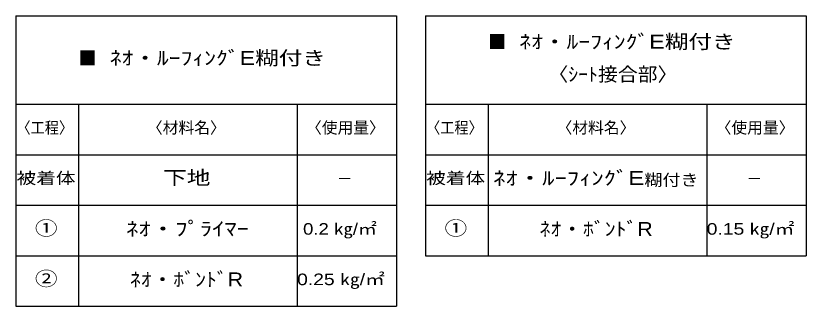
# Model space of a CAD drawing. Units: millimetres, scale not verified. Extents: x -131 to 125, y -96 to 92.
# Drawn here: x -0.8 to 124.6, y -95.7 to -49.7 of the extents above; entities that cross this region are included whole.
import ezdxf
from ezdxf.enums import TextEntityAlignment as Align

# ---------------------------------------------------------------- set-up
doc = ezdxf.new("R2010")
doc.units = ezdxf.units.MM
doc.header["$LTSCALE"] = 0.1
doc.layers.add('0-8_Z_O-文字', color=134, linetype='Continuous')
doc.styles.add('HGPｺﾞｼｯｸM', font='')
doc.styles.get('HGPｺﾞｼｯｸM').set_extended_font_data('HGPｺﾞｼｯｸM')

msp = doc.modelspace()

# ---------------------------------------------------------------- linework, layer by layer
at = {"layer": '0-8_Z_O-文字'}
for p, q in [((-0.825, -49.6919), (59.5956, -49.6919)), ((-0.825, -49.6919), (-0.825, -95.7183)), ((59.5956, -49.6919), (59.5956, -95.7183)), ((64.175, -49.6919), (124.5956, -49.6919)), ((64.175, -49.6919), (64.175, -87.7183)), ((124.5956, -49.6919), (124.5956, -87.7183)), ((-0.825, -63.7183), (59.5956, -63.7183)), ((64.175, -63.7183), (124.5956, -63.7183)), ((-0.825, -71.7183), (59.5956, -71.7183)), ((64.175, -71.7183), (124.5956, -71.7183)), ((-0.825, -79.7183), (59.5956, -79.7183)), ((64.175, -79.7183), (124.5956, -79.7183)), ((-0.825, -87.7183), (59.5956, -87.7183)), ((64.175, -87.7183), (124.5956, -87.7183)), ((-0.825, -95.7183), (59.5956, -95.7183))]:
    msp.add_line(p, q, dxfattribs=at)
at = {"layer": '0-8_Z_O-文字', "color": 1}
for p, q in [((9.1042, -63.7183), (9.1042, -95.7183)), ((43.8482, -63.7183), (43.8482, -95.7183)), ((74.1042, -63.7183), (74.1042, -87.7183)), ((108.8482, -63.7183), (108.8482, -87.7183))]:
    msp.add_line(p, q, dxfattribs=at)

# ---------------------------------------------------------------- texts
at = {"layer": '0-8_Z_O-文字', "color": 3, "style": 'HGPｺﾞｼｯｸM', "width": 0.95}
for p in [(74.1467, -55.5528), (9.1467, -58.1366)]:
    msp.add_text('■', height=2.199, dxfattribs=at).set_placement(p, align=Align.BOTTOM_LEFT)
at = {"layer": '0-8_Z_O-文字', "style": 'HGPｺﾞｼｯｸM'}
for s, height, width, p in [(' ﾈｵ・ﾙｰﾌｨﾝｸﾞE糊付き', 2.199, 1.25, (78.0452, -55.5528)), (' ﾈｵ・ﾙｰﾌｨﾝｸﾞE糊付き', 2.199, 1.25, (13.0452, -58.1366)), ('〈ｼｰﾄ接合部〉', 2.199, 1.05, (83.6873, -60.7203)), ('〈工程〉', 1.833, 0.9, (-0.7271, -68.8858)), ('〈工程〉', 1.833, 0.9, (64.2729, -68.8858)), ('下地', 2.199, 1.25, (22.5625, -77.1117)), ('ﾈｵ・ﾙｰﾌｨﾝｸﾞE', 2.199, 1.3, (74.9128, -77.1726)), ('被着体', 1.833, 1.25, (-0.7144, -76.8858)), ('被着体', 1.833, 1.25, (64.2856, -76.8858)), ('糊付き', 1.833, 1.15, (98.8975, -77.1726)), ('①', 2.199, 1.2, (2.2056, -85.1193)), ('ﾈｵ・ﾌﾟﾗｲﾏｰ', 2.199, 1.3, (16.6767, -85.2107)), ('0.2 ㎏/㎡', 1.833, 1.2, (44.7549, -84.9366)), ('①', 2.199, 1.2, (67.2056, -85.1193)), ('ﾈｵ・ﾎﾞﾝﾄﾞR', 2.199, 1.15, (82.2782, -85.2336)), ('0.15 ㎏/㎡', 1.833, 1.25, (108.8095, -84.9366)), ('②', 2.199, 1.2, (2.2056, -93.1193)), ('ﾈｵ・ﾎﾞﾝﾄﾞR', 2.199, 1.15, (17.2782, -93.2336)), ('0.25 ㎏/㎡', 1.833, 1.25, (43.8095, -92.9366))]:
    msp.add_text(s, height=height, dxfattribs=dict(at, width=width)).set_placement(p, align=Align.BOTTOM_LEFT)
for s, p in [('〈材料名〉', (19.9851, -68.8858)), ('〈使用量〉', (45.2308, -68.8858)), ('〈材料名〉', (84.9851, -68.8858)), ('〈使用量〉', (110.2308, -68.8858)), ('－', (50.1039, -76.9683)), ('－', (115.1039, -76.9683))]:
    msp.add_text(s, height=1.833, dxfattribs=at).set_placement(p, align=Align.BOTTOM_LEFT)

doc.saveas('drawing.dxf')
